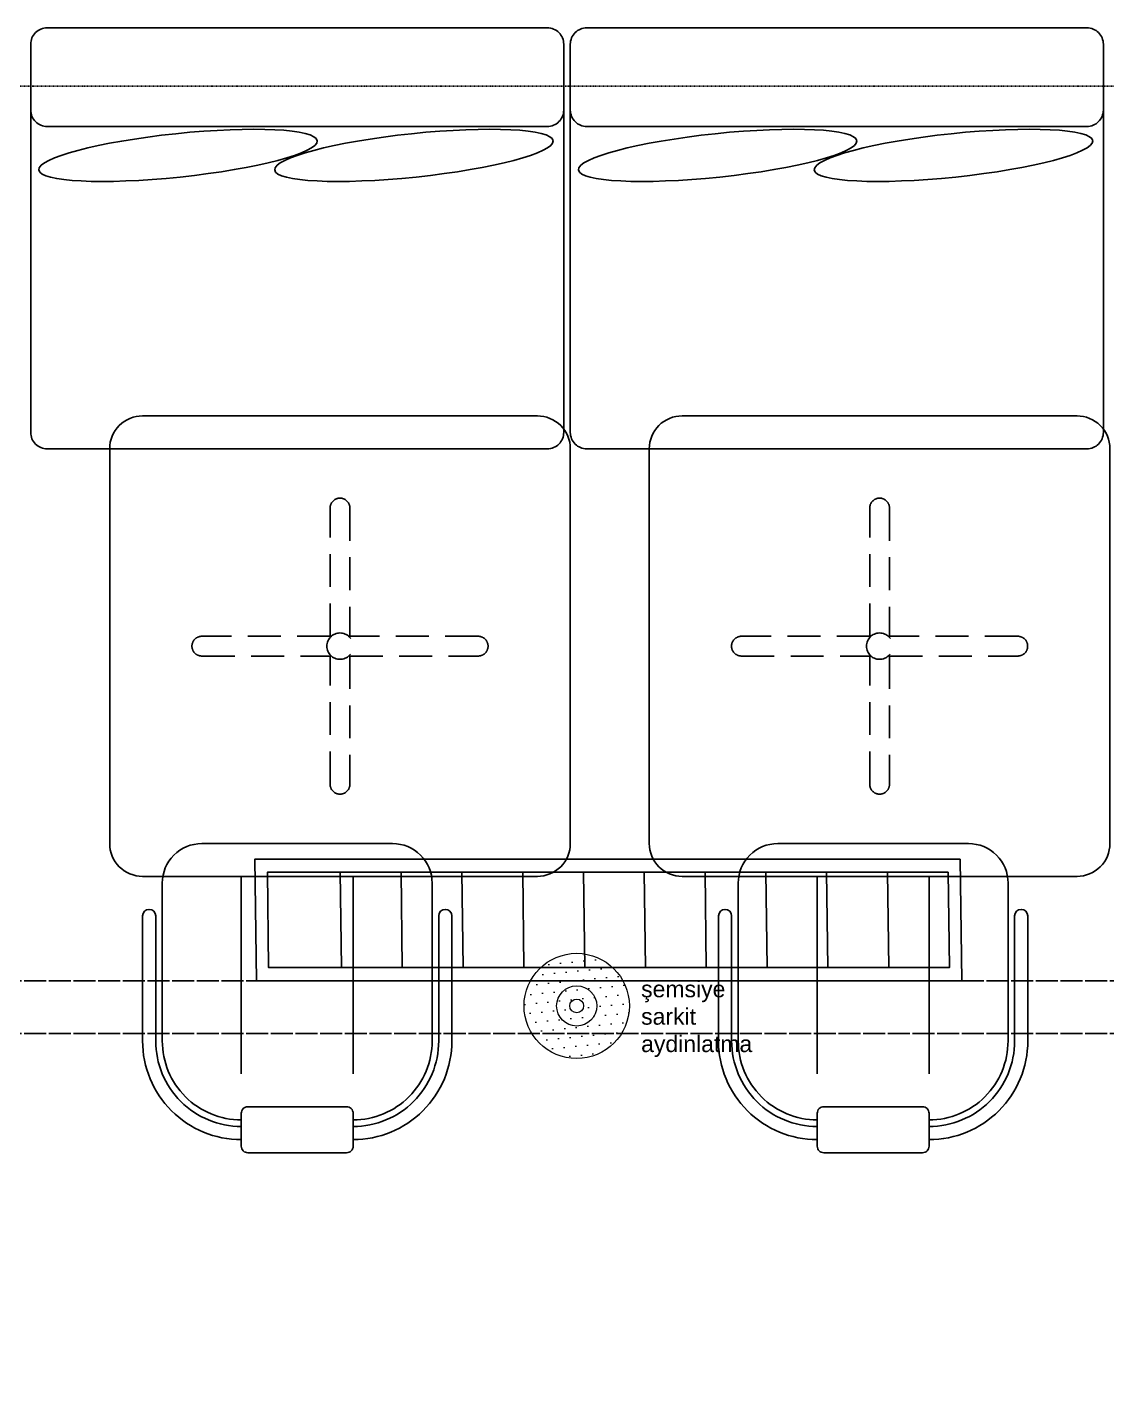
# Model space of a CAD drawing. Header units: millimetres. Extents: x 2562 to 7288, y 778 to 5635.
# Drawn here: x 4336.8 to 4500.8, y 1060.4 to 1268.5 of the extents above; entities that cross this region are included whole.
import ezdxf

# ---------------------------------------------------------------- set-up
doc = ezdxf.new("R2010")
doc.units = ezdxf.units.MM
doc.linetypes.add('HIDDEN', pattern=[0.375, 0.25, -0.125])
doc.linetypes.add('x-ref_base plan 1$0$C2-A104-16$0$HIDDEN', pattern=[0.375, 0.25, -0.125])
for name, color, linetype in [('0-gnl-gor2', 6, 'Continuous'), ('0-gnl-gor5', 254, 'Continuous'), ('0-gnl-ust', 191, 'HIDDEN'), ('BH-DO-NOTLAR', 12, 'Continuous')]:
    doc.layers.add(name, color=color, linetype=linetype)
doc.layers.add('ONOFF_LI-11', color=7, linetype='Continuous', lineweight=0, true_color=0xcc33a1)
doc.layers.add('x-ref_base plan 1$0$SHG-WALL-HATCH', color=252, linetype='Continuous', lineweight=5)
doc.styles.get("Standard").update_dxf_attribs({"font": 'arial.ttf'})

# ---------------------------------------------------------------- blocks, each defined once
blk = doc.blocks.new('boh')
at = {"layer": 'x-ref_base plan 1$0$SHG-WALL-HATCH'}
h = blk.add_hatch(color=256, dxfattribs=at)
h.paths.add_polyline_path([(-50117.15, -17732.22), (-50034.35, -17614.48), (-49883.52, -17720.55), (-49893.06, -17734.12), (-49885, -17739.86), (-49865.85, -17712.99), (-49871.15, -17709.21), (-49695.36, -17462.62), (-49695.36, -17422.82), (-49877.33, -17293.1), (-49877.4, -17293.2), (-50153.53, -17679.83), (-50163.3, -17672.85), (-50360.76, -17949.33), (-50360.76, -17949.33), (-50363.26, -17952.83), (-50339.88, -17969.33), (-50237.55, -17824.89), (-50124.79, -17905.11), (-50124.5, -17904.98), (-50124.66, -17905.21), (-50036.9, -17967.64), (-50036.37, -17967.42), (-50036.66, -17967.81), (-49884.51, -18076.05), (-49852.23, -18099.07), (-49778.23, -17995.28), (-49969.75, -17858.75), (-49949.44, -17830.25), (-49956.91, -17824.92), (-49966.34, -17838.32), (-49974.19, -17832.8), (-49976.15, -17831.42), (-49976.15, -17831.42), (-49984.66, -17825.44)])
h.paths.add_polyline_path([(-50067.71, -17574.93), (-49886.01, -17320.06), (-49715.83, -17441.38), (-49897.52, -17696.25)], flags=16)
h.paths.add_polyline_path([(-50020.42, -18330.56), (-49852.36, -18099.26), (-49878.93, -18080.08), (-49884.54, -18076.09), (-50014.3, -18258.48), (-50268.3, -18077.79), (-50304.33, -18128.45)])
h.paths.add_polyline_path([(-50095.22, -17156.18), (-50086.51, -17143.97), (-50103.44, -17131.9), (-50096.86, -17122.66), (-50133.27, -17122.66), (-50136.58, -17126.7)])
h.paths.add_polyline_path([(-50293.75, -17616.42), (-50287.24, -17621.06), (-49994.09, -17209.85), (-50005.09, -17202.02), (-50013.79, -17214.23), (-50009.31, -17217.42)])
h.paths.add_polyline_path([(-51718.65, -19644.21), (-51696.58, -19696.99), (-51676.22, -19688.48), (-51698.29, -19635.7)], flags=9)
h.paths.add_polyline_path([(-51407.22, -19513.01), (-51385.15, -19565.79), (-51364.79, -19557.27), (-51386.86, -19504.49)], flags=9)
h.paths.add_polyline_path([(-53133.33, -20478.85), (-53014.84, -20478.85), (-53014.84, -20434.71), (-53133.33, -20434.71)], flags=9)
h.paths.add_polyline_path([(-52168.23, -20183.94), (-52106.12, -20183.94), (-52106.12, -20161.87), (-52168.23, -20161.87)], flags=9)
h.paths.add_polyline_path([(-52271.69, -20922.88), (-52012.88, -20922.88), (-52012.88, -20878.74), (-52271.69, -20878.74)], flags=9)
h.paths.add_polyline_path([(-51847.35, -21114.15), (-51728.85, -21114.15), (-51728.85, -21070.01), (-51847.35, -21070.01)], flags=9)
h.paths.add_polyline_path([(-51017.62, -19075.08), (-50832.23, -19075.08), (-50832.23, -19030.94), (-51017.62, -19030.94)], flags=9)
h.paths.add_polyline_path([(-51195.04, -19269.3), (-51058.87, -19269.3), (-51058.87, -19225.17), (-51195.04, -19225.17)], flags=9)
h.paths.add_polyline_path([(-51372.27, -19292.33), (-51292.93, -19292.33), (-51292.93, -19248.19), (-51372.27, -19248.19)], flags=9)
h.paths.add_polyline_path([(-51262.74, -20921.58), (-51003.93, -20921.58), (-51003.93, -20877.45), (-51262.74, -20877.45)], flags=9)
h.paths.add_polyline_path([(-50758.06, -20409.89), (-50683.72, -20409.89), (-50683.72, -20387.82), (-50758.06, -20387.82)], flags=9)
h.paths.add_polyline_path([(-52080.43, -19680.92), (-52055.45, -19680.92), (-52055.45, -19658.85), (-52080.43, -19658.85)], flags=9)
h.paths.add_polyline_path([(-51721.04, -19787.97), (-51696.05, -19787.97), (-51696.05, -19765.91), (-51721.04, -19765.91)], flags=9)
h.paths.add_polyline_path([(-51714.06, -20458.99), (-51689.07, -20458.99), (-51689.07, -20436.92), (-51714.06, -20436.92)], flags=9)
h.paths.add_polyline_path([(-51873.54, -20765.64), (-51848.55, -20765.64), (-51848.55, -20743.57), (-51873.54, -20743.57)], flags=9)
h.paths.add_polyline_path([(-52920.93, -20205.77), (-52895.95, -20205.77), (-52895.95, -20183.7), (-52920.93, -20183.7)], flags=9)
h.paths.add_polyline_path([(-52696.25, -20247.36), (-52563.34, -20247.36), (-52563.34, -20169.49), (-52696.25, -20169.49)], flags=9)
h.paths.add_polyline_path([(-51144.46, -19471.95), (-50957.7, -19387.5), (-50975.89, -19347.29), (-51162.65, -19431.74)], flags=9)
h.paths.add_polyline_path([(-50873.39, -19299.53), (-50784.26, -19299.53), (-50784.26, -19221.66), (-50873.39, -19221.66)], flags=9)
h.paths.add_polyline_path([(-51438.98, -19970.77), (-51375.41, -19970.77), (-51375.41, -19926.63), (-51438.98, -19926.63)], flags=9)
h.paths.add_polyline_path([(-52119.84, -20097.97), (-51963.17, -20024.89), (-51981.82, -19984.89), (-52138.5, -20057.97)], flags=9)
h = blk.add_hatch(color=256, dxfattribs=at)
h.paths.add_polyline_path([(-50117.15, -17732.22), (-50034.35, -17614.48), (-49883.52, -17720.55), (-49893.06, -17734.12), (-49885, -17739.86), (-49865.85, -17712.99), (-49871.15, -17709.21), (-49695.36, -17462.62), (-49695.36, -17422.82), (-49877.33, -17293.1), (-49877.4, -17293.2), (-50153.53, -17679.83), (-50163.3, -17672.85), (-50360.76, -17949.33), (-50360.76, -17949.33), (-50363.26, -17952.83), (-50339.88, -17969.33), (-50237.55, -17824.89), (-50124.79, -17905.11), (-50124.5, -17904.98), (-50124.66, -17905.21), (-50036.9, -17967.64), (-50036.37, -17967.42), (-50036.66, -17967.81), (-49884.51, -18076.05), (-49852.23, -18099.07), (-49778.23, -17995.28), (-49969.75, -17858.75), (-49949.44, -17830.25), (-49956.91, -17824.92), (-49966.34, -17838.32), (-49974.19, -17832.8), (-49976.15, -17831.42), (-49976.15, -17831.42), (-49984.66, -17825.44)])
h.paths.add_polyline_path([(-50067.71, -17574.93), (-49886.01, -17320.06), (-49715.83, -17441.38), (-49897.52, -17696.25)], flags=16)
h.paths.add_polyline_path([(-50020.42, -18330.56), (-49852.36, -18099.26), (-49878.93, -18080.08), (-49884.54, -18076.09), (-50014.3, -18258.48), (-50268.3, -18077.79), (-50304.33, -18128.45)])
h.paths.add_polyline_path([(-50095.22, -17156.18), (-50086.51, -17143.97), (-50103.44, -17131.9), (-50096.86, -17122.66), (-50133.27, -17122.66), (-50136.58, -17126.7)])
h.paths.add_polyline_path([(-50293.75, -17616.42), (-50287.24, -17621.06), (-49994.09, -17209.85), (-50005.09, -17202.02), (-50013.79, -17214.23), (-50009.31, -17217.42)])
h.paths.add_polyline_path([(-51718.65, -19644.21), (-51696.58, -19696.99), (-51676.22, -19688.48), (-51698.29, -19635.7)], flags=9)
h.paths.add_polyline_path([(-51407.22, -19513.01), (-51385.15, -19565.79), (-51364.79, -19557.27), (-51386.86, -19504.49)], flags=9)
h.paths.add_polyline_path([(-53133.33, -20478.85), (-53014.84, -20478.85), (-53014.84, -20434.71), (-53133.33, -20434.71)], flags=9)
h.paths.add_polyline_path([(-52168.23, -20183.94), (-52106.12, -20183.94), (-52106.12, -20161.87), (-52168.23, -20161.87)], flags=9)
h.paths.add_polyline_path([(-52271.69, -20922.88), (-52012.88, -20922.88), (-52012.88, -20878.74), (-52271.69, -20878.74)], flags=9)
h.paths.add_polyline_path([(-51847.35, -21114.15), (-51728.85, -21114.15), (-51728.85, -21070.01), (-51847.35, -21070.01)], flags=9)
h.paths.add_polyline_path([(-51017.62, -19075.08), (-50832.23, -19075.08), (-50832.23, -19030.94), (-51017.62, -19030.94)], flags=9)
h.paths.add_polyline_path([(-51195.04, -19269.3), (-51058.87, -19269.3), (-51058.87, -19225.17), (-51195.04, -19225.17)], flags=9)
h.paths.add_polyline_path([(-51372.27, -19292.33), (-51292.93, -19292.33), (-51292.93, -19248.19), (-51372.27, -19248.19)], flags=9)
h.paths.add_polyline_path([(-51262.74, -20921.58), (-51003.93, -20921.58), (-51003.93, -20877.45), (-51262.74, -20877.45)], flags=9)
h.paths.add_polyline_path([(-50758.06, -20409.89), (-50683.72, -20409.89), (-50683.72, -20387.82), (-50758.06, -20387.82)], flags=9)
h.paths.add_polyline_path([(-52080.43, -19680.92), (-52055.45, -19680.92), (-52055.45, -19658.85), (-52080.43, -19658.85)], flags=9)
h.paths.add_polyline_path([(-51721.04, -19787.97), (-51696.05, -19787.97), (-51696.05, -19765.91), (-51721.04, -19765.91)], flags=9)
h.paths.add_polyline_path([(-51714.06, -20458.99), (-51689.07, -20458.99), (-51689.07, -20436.92), (-51714.06, -20436.92)], flags=9)
h.paths.add_polyline_path([(-51873.54, -20765.64), (-51848.55, -20765.64), (-51848.55, -20743.57), (-51873.54, -20743.57)], flags=9)
h.paths.add_polyline_path([(-52920.93, -20205.77), (-52895.95, -20205.77), (-52895.95, -20183.7), (-52920.93, -20183.7)], flags=9)
h.paths.add_polyline_path([(-52696.25, -20247.36), (-52563.34, -20247.36), (-52563.34, -20169.49), (-52696.25, -20169.49)], flags=9)
h.paths.add_polyline_path([(-51144.46, -19471.95), (-50957.7, -19387.5), (-50975.89, -19347.29), (-51162.65, -19431.74)], flags=9)
h.paths.add_polyline_path([(-50873.39, -19299.53), (-50784.26, -19299.53), (-50784.26, -19221.66), (-50873.39, -19221.66)], flags=9)
h.paths.add_polyline_path([(-51438.98, -19970.77), (-51375.41, -19970.77), (-51375.41, -19926.63), (-51438.98, -19926.63)], flags=9)
h.paths.add_polyline_path([(-52119.84, -20097.97), (-51963.17, -20024.89), (-51981.82, -19984.89), (-52138.5, -20057.97)], flags=9)
blk = doc.blocks.new('x-ref_base plan 1$0$masa sandalye kara masa')
blk.add_lwpolyline([(4484.12, 1341.93), (4544.12, 1341.93, -0.414214), (4549.12, 1336.93), (4549.12, 1276.93, -0.414214), (4544.12, 1271.93), (4484.12, 1271.93, -0.414214), (4479.12, 1276.93), (4479.12, 1336.93, -0.414214)], format="xyb", close=True)
at = {"linetype": 'x-ref_base plan 1$0$C2-A104-16$0$HIDDEN', "ltscale": 20}
for points in [[(4515.62, 1308.43), (4515.62, 1327.93, 0.414214), (4514.12, 1329.43), (4514.12, 1329.43, 0.414214), (4512.62, 1327.93), (4512.62, 1308.43)], [(4512.62, 1305.43), (4493.12, 1305.43, -0.414214), (4491.62, 1306.93), (4491.62, 1306.93, -0.414214), (4493.12, 1308.43), (4512.62, 1308.43)], [(4515.62, 1308.43), (4535.12, 1308.43, -0.414214), (4536.62, 1306.93), (4536.62, 1306.93, -0.414214), (4535.12, 1305.43), (4515.62, 1305.43)], [(4512.62, 1305.43), (4512.62, 1285.93, 0.414214), (4514.12, 1284.43), (4514.12, 1284.43, 0.414214), (4515.62, 1285.93), (4515.62, 1305.43)]]:
    blk.add_lwpolyline(points, format="xyb", dxfattribs=at)
blk.add_circle((4514.12, 1306.93), 2, dxfattribs=at)
blk = doc.blocks.new('x-ref_base plan 1$0$sandalye')
for points in [[(4722.04, 1434.53, 0.414214), (4721.04, 1435.53), (4706.04, 1435.53, 0.414214), (4705.04, 1434.53), (4705.04, 1429.53, 0.414214), (4706.04, 1428.53), (4721.04, 1428.53, 0.414214), (4722.04, 1429.53)], [(4690.04, 1399.53), (4690.04, 1418.53, -0.414214), (4705.04, 1433.53), (4705.04, 1431.53, 0.414214), (4692.04, 1418.53), (4692.04, 1399.53, -1)], [(4737.04, 1399.53), (4737.04, 1418.53, 0.414214), (4722.04, 1433.53), (4722.04, 1431.53, -0.414214), (4735.04, 1418.53), (4735.04, 1399.53, 1)]]:
    blk.add_lwpolyline(points, format="xyb", close=True)
blk.add_lwpolyline([(4722.04, 1430.53, -0.414214), (4734.04, 1418.53), (4734.04, 1394.53, -0.414214), (4728.04, 1388.53), (4699.04, 1388.53, -0.414214), (4693.04, 1394.53), (4693.04, 1418.53, -0.414214), (4705.04, 1430.53)], format="xyb")
for points in [[(4705.04, 1423.53), (4705.04, 1393.53)], [(4722.04, 1423.53), (4722.04, 1393.53)]]:
    blk.add_lwpolyline(points)
blk.add_arc((4736.04, 1399.53), 1, 180, 0)
blk = doc.blocks.new('150327 OUTDOR')
for points in [[(-52149.22, -20739.28), (-52149.22, -20680.28, -0.414214), (-52146.72, -20677.78), (-52070.72, -20677.78, -0.414214), (-52068.22, -20680.28), (-52068.22, -20739.28, -0.414214), (-52070.72, -20741.78), (-52146.72, -20741.78, -0.414214)], [(-52068.22, -20690.28), (-52068.22, -20680.28, 0.414214), (-52070.72, -20677.78), (-52146.72, -20677.78, 0.414214), (-52149.22, -20680.28), (-52149.22, -20690.28, 0.414214), (-52146.72, -20692.78), (-52070.72, -20692.78, 0.414214)], [(-52067.22, -20739.28), (-52067.22, -20680.28, -0.414214), (-52064.72, -20677.78), (-51988.72, -20677.78, -0.414214), (-51986.22, -20680.28), (-51986.22, -20739.28, -0.414214), (-51988.72, -20741.78), (-52064.72, -20741.78, -0.414214)], [(-51986.22, -20690.28), (-51986.22, -20680.28, 0.414214), (-51988.72, -20677.78), (-52064.72, -20677.78, 0.414214), (-52067.22, -20680.28), (-52067.22, -20690.28, 0.414214), (-52064.72, -20692.78), (-51988.72, -20692.78, 0.414214)]]:
    blk.add_lwpolyline(points, format="xyb", close=True)
at = {"extrusion": (0, 0, -1)}
for centre in [(-52126.84, -20697.17), (-52090.99, -20697.17), (-52044.84, -20697.17), (-52008.99, -20697.17)]:
    blk.add_ellipse(centre, major_axis=(21.15, 2.22), ratio=0.155555, dxfattribs=at)
at = {"xscale": -1, "rotation": 180}
for p in [(-56616.34, -19464.84), (-56534.34, -19464.84)]:
    blk.add_blockref('x-ref_base plan 1$0$masa sandalye kara masa', p, dxfattribs=at)
at = {"rotation": 180}
for p in [(-47395.18, -19413.25), (-47307.66, -19413.25)]:
    blk.add_blockref('x-ref_base plan 1$0$sandalye', p, dxfattribs=at)
blk = doc.blocks.new('ısıtıcı')
at = {"color": 30, "ltscale": 3}
for p, q in [((-72106.35, -19047.39), (-72106.38, -19032.89)), ((-72096.35, -19047.36), (-72096.38, -19032.86)), ((-72086.35, -19047.34), (-72086.38, -19032.84)), ((-72076.35, -19047.32), (-72076.38, -19032.82)), ((-72066.35, -19047.3), (-72066.38, -19032.8)), ((-72056.35, -19047.27), (-72056.38, -19032.77)), ((-72046.35, -19047.25), (-72046.38, -19032.75)), ((-72036.35, -19047.23), (-72036.38, -19032.73)), ((-72026.35, -19047.21), (-72026.38, -19032.71)), ((-72116.35, -19047.41), (-72116.38, -19032.91))]:
    blk.add_line(p, q, dxfattribs=at)
for points in [[(-72014.39, -19030.68), (-72014.34, -19049.18), (-72130.34, -19049.44), (-72130.39, -19030.94)], [(-72016.38, -19032.68), (-72016.35, -19047.18), (-72128.35, -19047.44), (-72128.38, -19032.94)]]:
    blk.add_lwpolyline(points, close=True, dxfattribs=at)
blk = doc.blocks.new('semsiye sarkit ayd')
at = {"layer": 'ONOFF_LI-11', "ltscale": 3, "true_color": 0xf4cd0b}
h = blk.add_hatch(dxfattribs=at)
h.set_pattern_fill('DOTS', color=40, angle=122.1836)
h.set_pattern_definition([(122.1835691, (73043.6063, 16566.442), (-1.7663521, -0.173768728), [0, -1.5875])])
edge = h.paths.add_edge_path()
edge.add_arc((-50732.24, -20841.53), 8, 0, 360)
h.paths.add_polyline_path([(-50733.58, -20841.26), (-50732.42, -20842.98), (-50730.66, -20841.63), (-50732.06, -20840.06)], flags=16)
at = {"layer": 'ONOFF_LI-11', "color": 40, "ltscale": 3, "true_color": 0xf4cd0b}
for radius in [8, 3.05, 1.05]:
    blk.add_circle((-50732.24, -20841.53, 1382.9), radius, dxfattribs=at)
at = {"layer": 'ONOFF_LI-11', "color": 40, "ltscale": 3, "true_color": 0xf4cd0b, "insert": (-50722.45, -20837.71, 674.77), "char_height": 2.5, "attachment_point": 1}
blk.add_mtext_dynamic_manual_height_columns('şemsiye\\Psarkit \\Paydinlatma', width=17.9411, gutter_width=12.5, heights=[0], dxfattribs=at)

msp = doc.modelspace()

# ---------------------------------------------------------------- hatches: boundary and pattern name
at = {"layer": 'x-ref_base plan 1$0$SHG-WALL-HATCH'}
h = msp.add_hatch(color=256, dxfattribs=at)
h.paths.add_polyline_path([(6369.35, 4214.03), (6452.15, 4331.78), (6602.99, 4225.7), (6593.45, 4212.13), (6601.5, 4206.39), (6620.66, 4233.26), (6615.36, 4237.04), (6791.15, 4483.64), (6791.15, 4523.43), (6609.18, 4653.16), (6609.11, 4653.05), (6332.98, 4266.43), (6323.21, 4273.4), (6125.75, 3996.92), (6125.75, 3996.92), (6123.25, 3993.42), (6146.63, 3976.92), (6248.95, 4121.36), (6361.71, 4041.14), (6362.01, 4041.27), (6361.85, 4041.05), (6449.61, 3978.61), (6450.13, 3978.84), (6449.85, 3978.44), (6601.99, 3870.21), (6634.28, 3847.18), (6708.27, 3950.97), (6516.75, 4087.51), (6537.07, 4116.01), (6529.6, 4121.33), (6520.17, 4107.93), (6512.32, 4113.45), (6510.36, 4114.83), (6510.36, 4114.83), (6501.85, 4120.82)])
h.paths.add_polyline_path([(6418.8, 4371.33), (6600.49, 4626.19), (6770.68, 4504.87), (6588.98, 4250)], flags=16)
h.paths.add_polyline_path([(6466.09, 3615.69), (6634.14, 3846.99), (6607.58, 3866.18), (6601.96, 3870.17), (6472.21, 3687.77), (6218.21, 3868.46), (6182.17, 3817.81)])
h.paths.add_polyline_path([(6391.29, 4790.07), (6399.99, 4802.28), (6383.07, 4814.35), (6389.65, 4823.59), (6353.24, 4823.59), (6349.93, 4819.55)])
h.paths.add_polyline_path([(6192.76, 4329.83), (6199.27, 4325.19), (6492.42, 4736.4), (6481.42, 4744.23), (6472.71, 4732.02), (6477.19, 4728.83)])
h.paths.add_polyline_path([(4767.86, 2302.04), (4789.93, 2249.26), (4810.29, 2257.77), (4788.22, 2310.55)], flags=9)
h.paths.add_polyline_path([(5079.29, 2433.25), (5101.36, 2380.47), (5121.72, 2388.98), (5099.65, 2441.76)], flags=9)
h.paths.add_polyline_path([(3353.17, 1467.41), (3471.67, 1467.41), (3471.67, 1511.54), (3353.17, 1511.54)], flags=9)
h.paths.add_polyline_path([(4318.28, 1762.31), (4380.38, 1762.31), (4380.38, 1784.38), (4318.28, 1784.38)], flags=9)
h.paths.add_polyline_path([(4214.82, 1023.37), (4473.63, 1023.37), (4473.63, 1067.51), (4214.82, 1067.51)], flags=9)
h.paths.add_polyline_path([(4639.16, 832.11), (4757.65, 832.11), (4757.65, 876.24), (4639.16, 876.24)], flags=9)
h.paths.add_polyline_path([(5468.89, 2871.18), (5654.28, 2871.18), (5654.28, 2915.31), (5468.89, 2915.31)], flags=9)
h.paths.add_polyline_path([(5291.47, 2676.95), (5427.64, 2676.95), (5427.64, 2721.09), (5291.47, 2721.09)], flags=9)
h.paths.add_polyline_path([(5114.24, 2653.92), (5193.58, 2653.92), (5193.58, 2698.06), (5114.24, 2698.06)], flags=9)
h.paths.add_polyline_path([(5223.77, 1024.67), (5482.58, 1024.67), (5482.58, 1068.81), (5223.77, 1068.81)], flags=9)
h.paths.add_polyline_path([(5728.45, 1536.37), (5802.79, 1536.37), (5802.79, 1558.44), (5728.45, 1558.44)], flags=9)
h.paths.add_polyline_path([(4406.07, 2265.33), (4431.06, 2265.33), (4431.06, 2287.4), (4406.07, 2287.4)], flags=9)
h.paths.add_polyline_path([(4765.47, 2158.28), (4790.46, 2158.28), (4790.46, 2180.35), (4765.47, 2180.35)], flags=9)
h.paths.add_polyline_path([(4772.45, 1487.26), (4797.43, 1487.26), (4797.43, 1509.33), (4772.45, 1509.33)], flags=9)
h.paths.add_polyline_path([(4612.97, 1180.61), (4637.96, 1180.61), (4637.96, 1202.68), (4612.97, 1202.68)], flags=9)
h.paths.add_polyline_path([(3565.57, 1740.49), (3590.56, 1740.49), (3590.56, 1762.56), (3565.57, 1762.56)], flags=9)
h.paths.add_polyline_path([(3790.26, 1698.89), (3923.16, 1698.89), (3923.16, 1776.76), (3790.26, 1776.76)], flags=9)
h.paths.add_polyline_path([(5342.04, 2474.3), (5528.81, 2558.75), (5510.62, 2598.97), (5323.86, 2514.52)], flags=9)
h.paths.add_polyline_path([(5613.11, 2646.73), (5702.24, 2646.73), (5702.24, 2724.59), (5613.11, 2724.59)], flags=9)
h.paths.add_polyline_path([(5047.53, 1975.49), (5111.1, 1975.49), (5111.1, 2019.62), (5047.53, 2019.62)], flags=9)
h.paths.add_polyline_path([(4366.67, 1848.28), (4523.34, 1921.36), (4504.68, 1961.36), (4348.01, 1888.28)], flags=9)

# ---------------------------------------------------------------- linework, layer by layer
at = {"layer": '0-gnl-gor5', "linetype": 'HIDDEN', "ltscale": 5}
for p, q in [((6030.67, 1123.62), (4268.29, 1123.62, -730.38)), ((6030.67, 1115.62), (4268.29, 1115.62, -730.38))]:
    msp.add_line(p, q, dxfattribs=at)
at = {"layer": '0-gnl-ust', "ltscale": 0.4}
msp.add_line((4262.29, 1259.62, -730.38), (6036.67, 1259.62), dxfattribs=at)
at = {"layer": 'BH-DO-NOTLAR', "linetype": 'HIDDEN', "ltscale": 10}
for p, q in [((5123.39, 1123.62), (4265.29, 1123.62, -730.38)), ((5123.39, 1115.62), (4265.29, 1115.62, -730.38))]:
    msp.add_line(p, q, dxfattribs=at)

# ---------------------------------------------------------------- block references
at = {"color": 12, "extrusion": (-0.382623, -0.034444, 0.923262), "rotation": 85.12113851530263}
msp.add_blockref('ısıtıcı', (-13572.92, 77337.92, -2346.15), dxfattribs=at)
at = {"layer": '0-gnl-gor2'}
msp.add_blockref('150327 OUTDOR', (56486.51, 21946.25), dxfattribs=at)
at = {"layer": 'BH-DO-NOTLAR'}
msp.add_blockref('boh', (56486.51, 21946.25), dxfattribs=at)
at = {"layer": 'ONOFF_LI-11'}
msp.add_blockref('semsiye sarkit ayd', (55152.5, 21961.32, -1382.9), dxfattribs=at)

doc.saveas('drawing.dxf')
